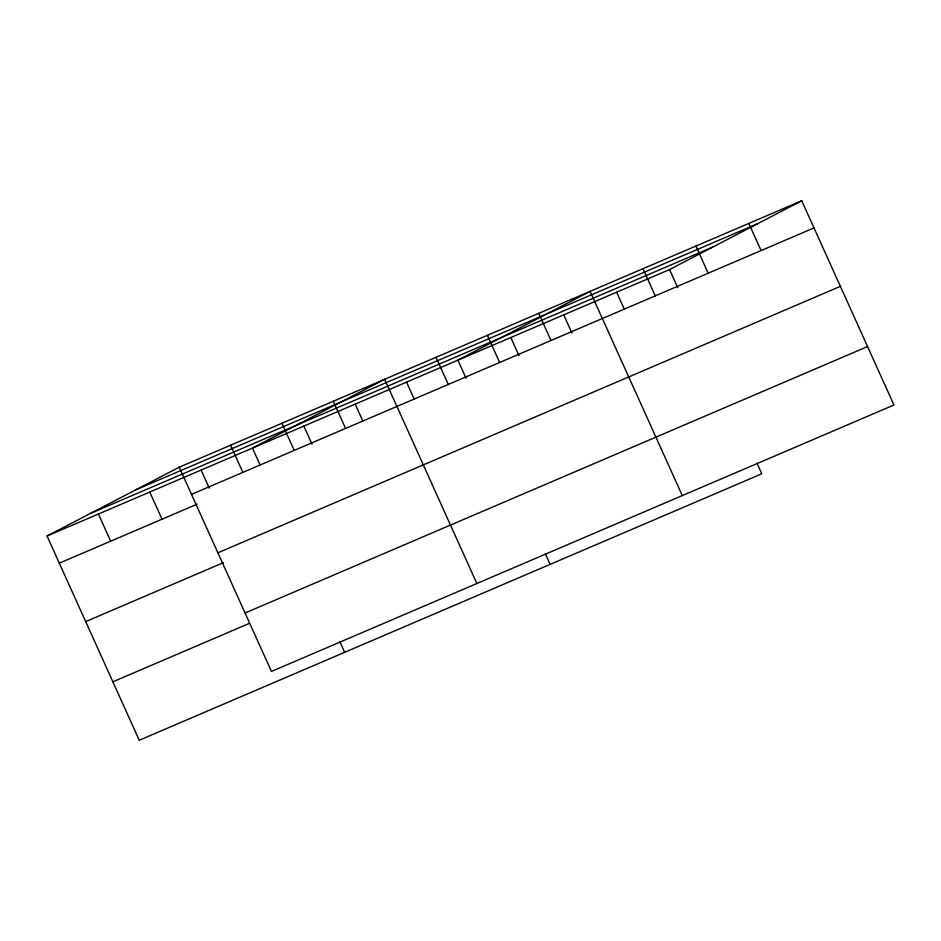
<?xml version="1.0" encoding="UTF-8"?>
<svg xmlns="http://www.w3.org/2000/svg" width="941" height="941" viewBox="0 0 941 941"><rect width="100%" height="100%" fill="white"/><g stroke="black" fill="none" stroke-linecap="round" stroke-linejoin="round"><path stroke-width="1.41" d="M756.964 463.16L761.763 473.793L139.256 740.238L47.05 536.005L179.237 467.207L801.744 200.762L893.95 404.995L271.443 671.439L179.237 467.207M47.05 536.005L669.557 269.561L801.744 200.762M135.61 489.92L758.117 223.464M90.677 513.304L713.172 246.86M191.505 494.366L814 227.922M59.318 563.177L197.163 504.164M217.889 552.802L840.384 286.358M85.702 621.601L223.546 562.6M245.06 613.003L867.567 346.559M112.873 681.802L249.377 623.377M748.824 223.417L761.093 250.577M695.917 246.06L708.173 273.219M669.557 269.561L677.732 287.675M642.997 268.703L655.265 295.874M616.637 292.216L624.236 309.024M682.296 495.578L590.089 291.357L457.902 360.156L466.077 378.258M563.73 314.859L571.905 332.973M538.734 313.341L550.991 340.501M510.81 337.513L518.985 355.616M487.379 335.314L499.636 362.485M545.321 553.755L550.109 564.377M436.024 357.298L448.281 384.457M406.547 382.14L414.134 398.949M476.875 583.514L384.657 379.282L252.47 448.081L260.069 464.901M355.192 404.124L362.779 420.933M333.302 401.266L345.57 428.426M303.837 426.097L312.012 444.211M281.947 423.25L294.215 450.41M339.889 641.68L344.688 652.313M230.592 445.234L242.86 472.394M201.115 470.065L209.29 488.167M149.76 492.049L162.028 519.209M98.405 514.033L110.673 541.193"/></g></svg>
